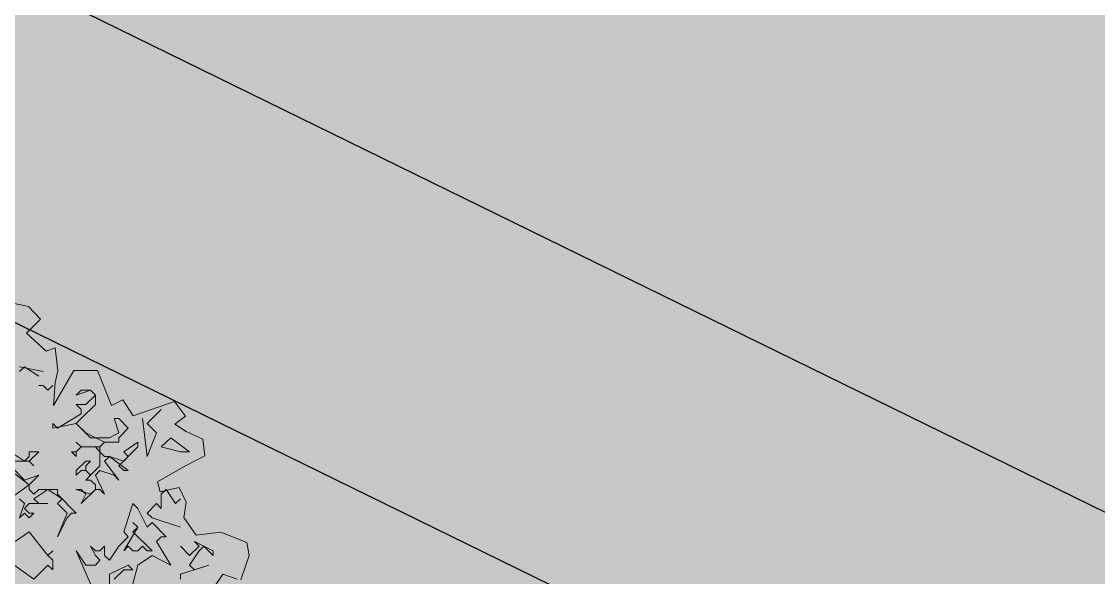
# Model space of a CAD drawing. Header units: millimetres. Extents: x 3866 to 35600, y -8896 to 9491.
# Drawn here: x 33116.458 to 33119.937, y -6719.638 to -6717.842 of the extents above; entities that cross this region are included whole.
import ezdxf

# ---------------------------------------------------------------- set-up
doc = ezdxf.new("R2010")
doc.units = ezdxf.units.MM
for name, color, linetype in [('ВДМ', 7, 'Continuous'), ('КУЩІ', 108, 'Continuous'), ('майданчики заливка', 7, 'Continuous')]:
    doc.layers.add(name, color=color, linetype=linetype)
doc.layers.add('Интерьер - Мебель_Ном_пера__4', color=7, linetype='Continuous', lineweight=20, true_color=0x029e21)

# ---------------------------------------------------------------- blocks, each defined once
blk = doc.blocks.new('Дерево лиственное 02 11_24')
at = {"layer": 'Интерьер - Мебель_Ном_пера__4', "linetype": 'Continuous'}
for p, q in [((1771, 7603), (2344, 7476)), ((2344, 7476), (2648, 7169)), ((2648, 7169), (2296, 6819)), ((2296, 6819), (2782, 6373)), ((2782, 6373), (3004, 6456)), ((3004, 6456), (3075, 5887)), ((2714, 5873), (2128, 5987)), ((2128, 5873), (2250, 5987)), ((2250, 5987), (2600, 5759)), ((2968, 5032), (3467, 5899)), ((3075, 5887), (3004, 5602)), ((3467, 5899), (4052, 5899)), ((4052, 5899), (4398, 5034)), ((3004, 5602), (2968, 5032)), ((2714, 5523), (2600, 5523)), ((2828, 5409), (2714, 5523)), ((2950, 5523), (2828, 5409)), ((3650, 5409), (3528, 5287)), ((3528, 5287), (3878, 5409)), ((3878, 5409), (3650, 5409)), ((4000, 5287), (3878, 5409)), ((3878, 5409), (4000, 5287)), ((3764, 5059), (3528, 5059)), ((3528, 5059), (3650, 4937)), ((3650, 4709), (4000, 5059)), ((4000, 5287), (3764, 5059)), ((4000, 5059), (4000, 5287)), ((4398, 5034), (4678, 5174)), ((4678, 5174), (4931, 4775)), ((4931, 4775), (5958, 5130)), ((5958, 5130), (6229, 4771)), ((3650, 4823), (3064, 4473)), ((3650, 4937), (3650, 4823)), ((5278, 4587), (5628, 4937)), ((3064, 4473), (2950, 4587)), ((2950, 4587), (2950, 4473)), ((2950, 4473), (3528, 4587)), ((3528, 4587), (3650, 4709)), ((3878, 4237), (3528, 4587)), ((3528, 4587), (3764, 4359)), ((4578, 4709), (4464, 4709)), ((4464, 4709), (4578, 4359)), ((4814, 4473), (4578, 4709)), ((5164, 4709), (5278, 3773)), ((5514, 4359), (5278, 4587)), ((6229, 4771), (5960, 4569)), ((5960, 4569), (6245, 4391)), ((3764, 4359), (4228, 4123)), ((4578, 4359), (4350, 4237)), ((4578, 4237), (4814, 4473)), ((5278, 3773), (5514, 4359)), ((6245, 4391), (6657, 4204)), ((3650, 4009), (3528, 4123)), ((3528, 4123), (3650, 4009)), ((3650, 4009), (3528, 3887)), ((3528, 3887), (3650, 4009)), ((4114, 4009), (3650, 4009)), ((3650, 4009), (4000, 4009)), ((4350, 4237), (3878, 4237)), ((4000, 4009), (4114, 3887)), ((4114, 4009), (4228, 4123)), ((4228, 4123), (4114, 4009)), ((4114, 3887), (4114, 4009)), ((4228, 4123), (4578, 4123)), ((4578, 4123), (4578, 4237)), ((4578, 3537), (5050, 4009)), ((5050, 4123), (4700, 3887)), ((5050, 4009), (5050, 4123)), ((5864, 4237), (5628, 4009)), ((5628, 4009), (6100, 3887)), ((6328, 3887), (5864, 4237)), ((6657, 4204), (6708, 3786)), ((2250, 3659), (1900, 3887)), ((2364, 3773), (2250, 3659)), ((2364, 3659), (2600, 3887)), ((2600, 3887), (2364, 3887)), ((2364, 3887), (2364, 3773)), ((3528, 3887), (3414, 3887)), ((3414, 3887), (3528, 3773)), ((3528, 3773), (3528, 3887)), ((4228, 3773), (4114, 3887)), ((4114, 3887), (4114, 3537)), ((4228, 3659), (4350, 3773)), ((4350, 3773), (4228, 3773)), ((4350, 3773), (4814, 3423)), ((4700, 3659), (4350, 3773)), ((4700, 3887), (4814, 3773)), ((4814, 3773), (4700, 3659)), ((6100, 3887), (6328, 3887)), ((6708, 3786), (6209, 3536)), ((2250, 3187), (1900, 3537)), ((2014, 3659), (2364, 3659)), ((2364, 3659), (2478, 3537)), ((2478, 3537), (2364, 3659)), ((3764, 3659), (3528, 3423)), ((3764, 3537), (3878, 3659)), ((3878, 3659), (3764, 3659)), ((3764, 3423), (3764, 3537)), ((4114, 3537), (3878, 3309)), ((4578, 3187), (4228, 3659)), ((4700, 3423), (4578, 3537)), ((6209, 3536), (5533, 3144)), ((1900, 3423), (2364, 3073)), ((2600, 3309), (2250, 3187)), ((2364, 3073), (2600, 3309)), ((3528, 3423), (3528, 3309)), ((3528, 3309), (3650, 3423)), ((3650, 3423), (3764, 3423)), ((3878, 3309), (3764, 3423)), ((3764, 3423), (3878, 3309)), ((3878, 3309), (3764, 3187)), ((4000, 3309), (4114, 3423)), ((4228, 2837), (4000, 3309)), ((4114, 3423), (4464, 3309)), ((4464, 3309), (4578, 3187)), ((4814, 3423), (4700, 3423)), ((2364, 3073), (1550, 2487)), ((2364, 2959), (2364, 3073)), ((2478, 2837), (2364, 2959)), ((2600, 2959), (2478, 2837)), ((2478, 2723), (2828, 2959)), ((3064, 2959), (2600, 2959)), ((2828, 2959), (3178, 2723)), ((3064, 2837), (3064, 2959)), ((3878, 2837), (3528, 2959)), ((3528, 2959), (3650, 2959)), ((3650, 2959), (3764, 2837)), ((3650, 2609), (4000, 2959)), ((3764, 3187), (3878, 3187)), ((3878, 3187), (4000, 3073)), ((4000, 2959), (3878, 2837)), ((4000, 3073), (4000, 2959)), ((4000, 2959), (4114, 2959)), ((4114, 2959), (4228, 2837)), ((5533, 3144), (5604, 2895)), ((5604, 2895), (6067, 3002)), ((5628, 2837), (5750, 2959)), ((5750, 2959), (5978, 2609)), ((6067, 3002), (6245, 2646)), ((2128, 2723), (2250, 2609)), ((2600, 2609), (2478, 2723)), ((3528, 2373), (3064, 2837)), ((3178, 2723), (3064, 2609)), ((3764, 2837), (3650, 2609)), ((5628, 2487), (5628, 2837)), ((5978, 2609), (6100, 2723)), ((2250, 2609), (2128, 2259)), ((2250, 2487), (2364, 2609)), ((2364, 2373), (2250, 2487)), ((2364, 2609), (2828, 2609)), ((2828, 2609), (2600, 2609)), ((3064, 2609), (3300, 2373)), ((4928, 2609), (4700, 1909)), ((5050, 2487), (4928, 2609)), ((5278, 2023), (5050, 2487)), ((5278, 2373), (5514, 2609)), ((5514, 2609), (5628, 2487)), ((6245, 2646), (6185, 2264)), ((2128, 2259), (2250, 2373)), ((2250, 2373), (2364, 2259)), ((2364, 2259), (2478, 2373)), ((2478, 2373), (2364, 2373)), ((3300, 2373), (3064, 1787)), ((3064, 1787), (3300, 2259)), ((3300, 2259), (3414, 2373)), ((3414, 2373), (3528, 2373)), ((5050, 2023), (4928, 2137)), ((4928, 2137), (5050, 2023)), ((5400, 2259), (5278, 2373)), ((5400, 2137), (5278, 2023)), ((6100, 2023), (5400, 2259)), ((5750, 1787), (5400, 2137)), ((6185, 2264), (6494, 1827)), ((2364, 1909), (2014, 1673)), ((2828, 1323), (2364, 1909)), ((5050, 2023), (4700, 1437)), ((4700, 1909), (4814, 1787)), ((4928, 1909), (5050, 2023)), ((5400, 1437), (4928, 1909)), ((6494, 1827), (7100, 1898)), ((7100, 1898), (7741, 1649)), ((4814, 1787), (4578, 1559)), ((5514, 1673), (5628, 1787)), ((5864, 1087), (5514, 1673)), ((5628, 1787), (5750, 1787)), ((6914, 1437), (6450, 1673)), ((6450, 1673), (6564, 1559)), ((7741, 1649), (7800, 1326)), ((2828, 1323), (2950, 1437)), ((2950, 1437), (2828, 1323)), ((3764, 1087), (3528, 1437)), ((3528, 1437), (3878, 623)), ((4000, 1437), (3878, 1559)), ((3878, 1559), (4000, 1323)), ((4114, 1437), (4000, 1437)), ((4228, 1559), (4114, 1437)), ((4228, 1323), (4228, 1559)), ((4578, 1559), (4350, 1209)), ((4700, 1437), (4814, 1559)), ((4814, 1559), (4928, 1437)), ((4928, 1437), (5050, 1437)), ((5050, 1437), (5164, 1559)), ((5164, 1559), (5278, 1437)), ((5278, 1437), (5400, 1437)), ((6328, 1323), (6100, 1559)), ((6564, 1559), (6328, 1323)), ((6328, 1087), (6564, 1437)), ((6564, 1437), (6678, 1559)), ((6678, 1559), (6914, 1323)), ((6914, 1323), (6914, 1437)), ((1664, 1323), (2478, 737)), ((2478, 737), (2828, 1087)), ((2950, 1209), (2828, 1323)), ((2828, 1087), (2950, 973)), ((2950, 973), (2950, 1209)), ((4000, 1087), (3764, 1087)), ((4000, 1323), (4114, 1209)), ((4114, 1209), (4000, 1087)), ((4350, 1209), (4228, 1323)), ((4814, 1087), (4350, 859)), ((4928, 973), (4814, 1087)), ((4928, 623), (5050, 1087)), ((5050, 1087), (5400, 1323)), ((5400, 1323), (5864, 1087)), ((6100, 859), (6800, 1087)), ((6450, 973), (6328, 1087)), ((6800, 1087), (6450, 973)), ((7800, 1326), (7598, 723)), ((4350, 859), (4350, 623)), ((4464, 737), (4700, 973)), ((4700, 973), (4928, 973)), ((6100, 737), (6100, 859)), ((7150, 859), (6914, 509)), ((7500, 737), (7150, 859))]:
    blk.add_line(p, q, dxfattribs=at)

msp = doc.modelspace()

# ---------------------------------------------------------------- hatches: boundary and pattern name
at = {"layer": 'ВДМ', "transparency": 33554585}
h = msp.add_hatch(color=9, dxfattribs=at)
h.dxf.hatch_style = 1
h.paths.add_polyline_path([(33109.9989, -6715.6592), (33123.2909, -6722.1746), (33123.7311, -6721.2766), (33129.4847, -6709.5381), (33128.5868, -6709.098), (33122.8331, -6720.8365), (33110.4416, -6714.7628), (33116.1952, -6703.0243), (33115.2974, -6702.5842), (33108.4649, -6716.417, -0.414214), (33107.7952, -6716.6439), (33106.5191, -6716.0136, -0.413327), (33106.2915, -6715.3452), (33111.2402, -6705.2495), (33100.6883, -6700.0892), (33098.3687, -6704.8331), (33096.8844, -6707.8685, -0.226063), (33096.5476, -6708.1361), (33092.6502, -6709.0351, -0.173141), (33092.3163, -6708.9962), (33080.8562, -6703.3317), (33080.8563, -6703.3317), (33082.8953, -6699.2064), (33084.5623, -6700.0356, 1.802326), (33080.7712, -6698.1498), (33082.4476, -6698.9837), (33080.408, -6703.1102), (33078.7088, -6702.2703), (33075.0508, -6700.4622), (33072.1447, -6699.0257), (33072.1447, -6699.3647, 0.285316), (33072.8408, -6700.4853), (33077.6734, -6702.874), (33114.0101, -6720.8329), (33116.2517, -6721.9399, 0.33288), (33115.569, -6720.5035), (33110.6451, -6718.0516), (33109.1757, -6717.3258)])
h.paths.add_polyline_path([(33104.8169, -6715.1728), (33100.4359, -6713.0089, -0.414214), (33100.209, -6712.3392), (33101.2354, -6710.2612), (33102.0458, -6708.6234, -0.288428), (33102.4999, -6708.3452), (33105.4908, -6708.3808, -0.111172), (33105.7044, -6708.4316), (33107.6586, -6709.3871, -0.414214), (33107.8881, -6710.0559), (33106.5234, -6712.8469), (33105.4866, -6714.946, -0.414214)], flags=16)
h.paths.add_polyline_path([(33108.0087, -6708.6713), (33106.0543, -6707.7154, 0.111862), (33105.8392, -6707.6646), (33102.3121, -6707.632, -0.225098), (33101.9267, -6707.4448), (33099.8194, -6704.8171, -0.291232), (33099.7609, -6704.2833), (33100.9878, -6701.7925, -0.41339), (33101.656, -6701.5643), (33109.5874, -6705.4431, -0.414214), (33109.8169, -6706.112), (33108.6776, -6708.4418, -0.414214)], flags=16)
h.paths.add_polyline_path([(33099.4021, -6711.9406, -0.414295), (33098.7323, -6712.1674), (33095.006, -6710.3256, -0.704825), (33095.1152, -6709.3902), (33097.1677, -6708.9167, 0.226063), (33097.5045, -6708.6491), (33097.5882, -6708.4779), (33099.027, -6705.5355), (33099.4066, -6705.7211), (33101.0945, -6707.8539, -0.288707), (33101.1516, -6708.3838), (33100.4269, -6709.8659)], flags=16)
h.paths.add_polyline_path([(33084.5364, -6699.4397), (33081.2621, -6697.8286, -1.535529)], flags=16)
at = {"layer": 'ВДМ', "true_color": 0x139b48, "transparency": 33554585}
h = msp.add_hatch(color=114, dxfattribs=at)
h.dxf.hatch_style = 1
h.paths.add_polyline_path([(33123.2909, -6722.1746), (33109.9989, -6715.6592), (33109.1757, -6717.3258), (33110.6451, -6718.0516), (33115.5158, -6720.477, -0.345355), (33116.2517, -6721.9399), (33115.5875, -6723.2848), (33114.9233, -6724.6298), (33114.2592, -6725.9747), (33113.595, -6727.3196), (33112.9308, -6728.6646), (33112.2666, -6730.0095), (33111.6024, -6731.3545), (33110.9382, -6732.6994), (33110.274, -6734.0443), (33109.6099, -6735.3893), (33108.9457, -6736.7342), (33108.9457, -6737.2583), (33123.2909, -6737.2583)])
at = {"layer": 'майданчики заливка', "transparency": 33554585}
h = msp.add_hatch(color=106, dxfattribs=at)
h.dxf.hatch_style = 1
h.paths.add_polyline_path([(33134.0537, -6669.5161), (33117.5247, -6669.5161), (33117.5247, -6683.0939), (33134.0678, -6683.0775)])
h.paths.add_polyline_path([(33128.5868, -6709.098), (33122.391, -6706.0611), (33116.6374, -6717.7996), (33122.8331, -6720.8365)])
h.paths.add_polyline_path([(33122.391, -6706.0611), (33116.1952, -6703.0243), (33110.4416, -6714.7628), (33116.6374, -6717.7996)])

# ---------------------------------------------------------------- linework, layer by layer
msp.add_lwpolyline([(33116.1952, -6703.0243), (33110.4416, -6714.7628), (33122.8331, -6720.8365), (33128.5868, -6709.098)], close=True)
msp.add_lwpolyline([(33123.2909, -6722.1746), (33109.9989, -6715.6592)])

# ---------------------------------------------------------------- block references
at = {"layer": 'КУЩІ', "linetype": 'Continuous', "xscale": 0.0001307448670890075, "yscale": 0.0001307448670890075, "zscale": 0.0001307448670890075}
msp.add_blockref('Дерево лиственное 02 11_24', (33116.1732, -6719.7405), dxfattribs=at)

doc.saveas('drawing.dxf')
